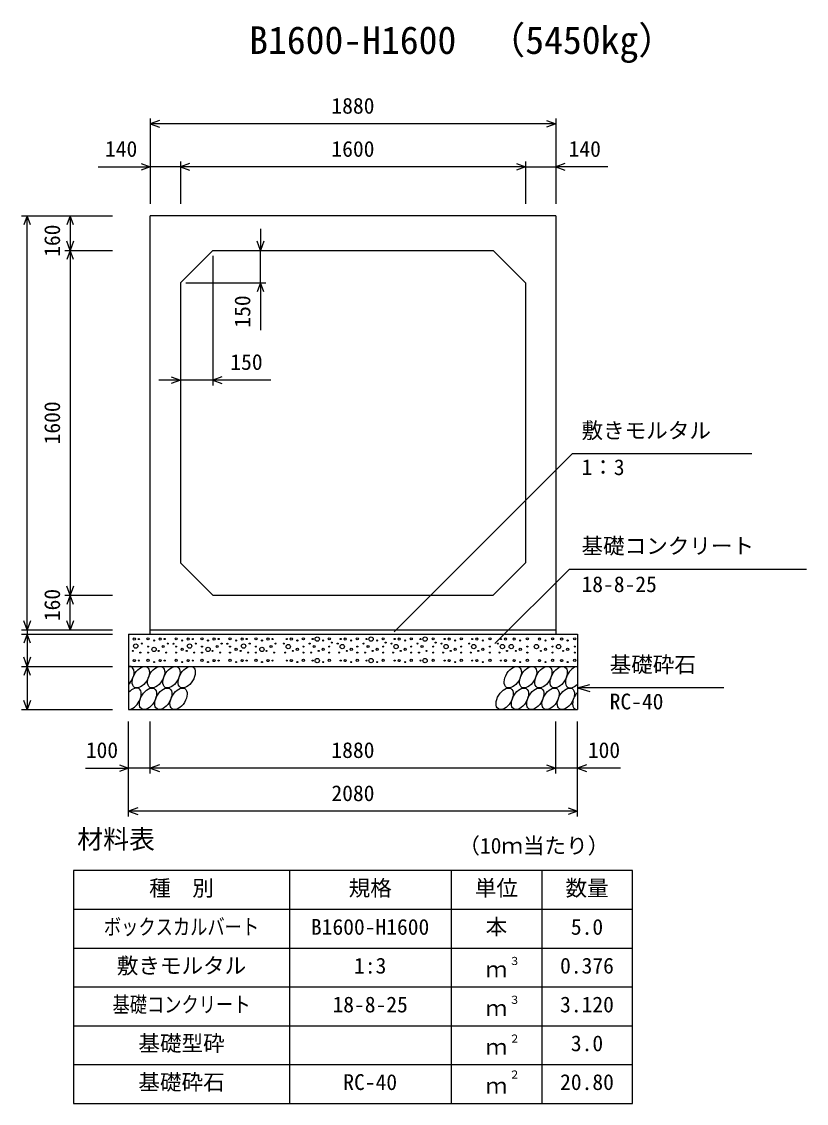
# Model space of a CAD drawing. Units: millimetres, scale not verified. Extents: x -50400 to 50400, y -17820 to 17820.
# Drawn here: x 27724 to 31362, y -10395 to -5377 of the extents above; entities that cross this region are included whole.
import ezdxf
from ezdxf.enums import TextEntityAlignment as Align

# ---------------------------------------------------------------- set-up
doc = ezdxf.new("R2010")
doc.units = ezdxf.units.MM
doc.header["$LTSCALE"] = 60
for name, color, linetype, lineweight in [('0-0_DIM', 7, 'Continuous', 25), ('0-2_HATCH', 6, 'Continuous', 25), ('0-3_HYO', 3, 'Continuous', 25), ('0-4_HYO2', 4, 'Continuous', 25), ('0-5_OUTLINE', 3, 'Continuous', 25), ('0-7_TXT', 7, 'Continuous', 25)]:
    doc.layers.add(name, color=color, linetype=linetype, lineweight=lineweight)
doc.styles.add('ＭＳ ゴシック', font='')
doc.styles.get('ＭＳ ゴシック').set_extended_font_data('MS Gothic')

msp = doc.modelspace()

# ---------------------------------------------------------------- linework, layer by layer
at = {"layer": '0-0_DIM'}
for p, q in [((28319.98, -5826.22), (28319.98, -6223.11)), ((30199.98, -5851.22), (28319.98, -5851.22)), ((30199.98, -5826.22), (30199.98, -6223.11)), ((28079.24, -6051.22), (28319.98, -6051.22)), ((28459.98, -6051.22), (28319.98, -6051.22)), ((28459.98, -6026.22), (28459.98, -6223.11)), ((30059.98, -6051.22), (28459.98, -6051.22)), ((30059.98, -6026.22), (30059.98, -6223.11)), ((30059.98, -6051.22), (30199.98, -6051.22)), ((30440.73, -6051.22), (30199.98, -6051.22)), ((27723.88, -6278.11), (28144.98, -6278.11)), ((27748.88, -8198.11), (27748.88, -6278.11)), ((27948.88, -6278.11), (27948.88, -6438.11)), ((28830.84, -6338.11), (28830.84, -6438.11)), ((27923.88, -6438.11), (28144.98, -6438.11)), ((27948.88, -6438.11), (27948.88, -8038.11)), ((28609.98, -6463.11), (28609.98, -7064.68)), ((28830.84, -6588.11), (28830.84, -6438.11)), ((28484.98, -6588.11), (28855.84, -6588.11)), ((28830.84, -6588.11), (28830.84, -6808.99)), ((28459.98, -7039.68), (28359.98, -7039.68)), ((28609.98, -7039.68), (28459.98, -7039.68)), ((28879.45, -7039.68), (28609.98, -7039.68)), ((29451.17, -8207.69), (30276.48, -7382.38)), ((31108.89, -7382.38), (30276.48, -7382.38)), ((29918.01, -8261.84), (30262.07, -7917.78)), ((31361.62, -7917.78), (30262.07, -7917.78)), ((27923.88, -8038.11), (28144.98, -8038.11)), ((27948.88, -8198.11), (27948.88, -8038.11)), ((27723.88, -8198.11), (28144.98, -8198.11)), ((27723.88, -8218.11), (28144.98, -8218.11)), ((27748.88, -8198.11), (27748.88, -8218.11)), ((27748.88, -8218.11), (27748.88, -8368.11)), ((27723.88, -8368.11), (28144.98, -8368.11)), ((27748.88, -8368.11), (27748.88, -8568.11)), ((30299.98, -8468.11), (30357.94, -8452.58)), ((30979.79, -8468.11), (30299.98, -8468.11)), ((30299.98, -8468.11), (30357.94, -8483.64)), ((27723.88, -8568.11), (28144.98, -8568.11)), ((28219.98, -9064.72), (28219.98, -8623.11)), ((28319.98, -8864.72), (28319.98, -8623.11)), ((30199.98, -8864.72), (30199.98, -8623.11)), ((30199.98, -8864.72), (30199.98, -8623.11)), ((30299.98, -9064.72), (30299.98, -8623.11)), ((28020.44, -8839.72), (28219.98, -8839.72)), ((28319.98, -8839.72), (28219.98, -8839.72)), ((30199.98, -8839.72), (28319.98, -8839.72)), ((30299.98, -8839.72), (30199.98, -8839.72)), ((30499.53, -8839.72), (30299.98, -8839.72)), ((30299.98, -9039.72), (28219.98, -9039.72))]:
    msp.add_line(p, q, dxfattribs=at)
for points in [[(28362.27, -5835.83), (28319.98, -5851.22), (28362.27, -5866.61)], [(30157.7, -5835.83), (30199.98, -5851.22), (30157.7, -5866.61)], [(28277.7, -6035.83), (28319.98, -6051.22), (28277.7, -6066.61)], [(28502.27, -6035.83), (28459.98, -6051.22), (28502.27, -6066.61)], [(30017.7, -6035.83), (30059.98, -6051.22), (30017.7, -6066.61)], [(30242.27, -6035.83), (30199.98, -6051.22), (30242.27, -6066.61)], [(27764.27, -6320.4), (27748.88, -6278.11), (27733.49, -6320.4)], [(27964.27, -6320.4), (27948.88, -6278.11), (27933.49, -6320.4)], [(27964.27, -6395.83), (27948.88, -6438.11), (27933.49, -6395.83)], [(28846.23, -6395.83), (28830.84, -6438.11), (28815.44, -6395.83)], [(27964.27, -6480.4), (27948.88, -6438.11), (27933.49, -6480.4)], [(28846.23, -6630.4), (28830.84, -6588.11), (28815.44, -6630.4)], [(28417.7, -7024.29), (28459.98, -7039.68), (28417.7, -7055.07)], [(28652.27, -7024.29), (28609.98, -7039.68), (28652.27, -7055.07)], [(27964.27, -7995.83), (27948.88, -8038.11), (27933.49, -7995.83)], [(27964.27, -8080.4), (27948.88, -8038.11), (27933.49, -8080.4)], [(27764.27, -8155.83), (27748.88, -8198.11), (27733.49, -8155.83)], [(27964.27, -8155.83), (27948.88, -8198.11), (27933.49, -8155.83)], [(27764.27, -8260.4), (27748.88, -8218.11), (27733.49, -8260.4)], [(27764.27, -8325.83), (27748.88, -8368.11), (27733.49, -8325.83)], [(27764.27, -8410.4), (27748.88, -8368.11), (27733.49, -8410.4)], [(27764.27, -8525.83), (27748.88, -8568.11), (27733.49, -8525.83)], [(28177.7, -8824.33), (28219.98, -8839.72), (28177.7, -8855.12)], [(28362.27, -8824.33), (28319.98, -8839.72), (28362.27, -8855.12)], [(30157.7, -8824.33), (30199.98, -8839.72), (30157.7, -8855.12)], [(30342.27, -8824.33), (30299.98, -8839.72), (30342.27, -8855.12)], [(28262.27, -9024.33), (28219.98, -9039.72), (28262.27, -9055.12)], [(30257.7, -9024.33), (30299.98, -9039.72), (30257.7, -9055.12)]]:
    msp.add_lwpolyline(points, dxfattribs=at)
at = {"layer": '0-2_HATCH'}
for centre, radius in [((28246.02, -8240.93), 5), ((28252.56, -8273.95), 10), ((28267.05, -8240.93), 2.5), ((28281.07, -8261.95), 2.5), ((28309.95, -8240.06), 5), ((28309.95, -8275.95), 2.5), ((28337.99, -8247.94), 2.5), ((28366.02, -8240.93), 5), ((28380.04, -8275.95), 5), ((28387.05, -8240.93), 2.5), ((28401.07, -8261.95), 2.5), ((28427.53, -8262.85), 2.5), ((28439.95, -8240.06), 5), ((28439.95, -8275.95), 2.5), ((28467.99, -8247.94), 2.5), ((28496.02, -8240.93), 5), ((28502.56, -8273.95), 10), ((28517.05, -8240.93), 2.5), ((28531.07, -8261.95), 2.5), ((28559.95, -8240.06), 5), ((28559.95, -8275.95), 2.5), ((28587.99, -8247.94), 2.5), ((28616.02, -8240.93), 5), ((28630.04, -8275.95), 5), ((28637.05, -8240.93), 2.5), ((28651.07, -8261.95), 2.5), ((28677.53, -8262.85), 2.5), ((28689.95, -8240.06), 5), ((28689.95, -8275.95), 2.5), ((28717.99, -8247.94), 2.5), ((28746.02, -8240.93), 5), ((28752.56, -8273.95), 10), ((28767.05, -8240.93), 2.5), ((28781.07, -8261.95), 2.5), ((28809.95, -8240.06), 5), ((28809.95, -8275.95), 2.5), ((28837.99, -8247.94), 2.5), ((28866.02, -8240.93), 5), ((28880.04, -8275.95), 5), ((28887.05, -8240.93), 2.5), ((28901.07, -8261.95), 2.5), ((28938.89, -8261.95), 2.5), ((28959.92, -8275.95), 10), ((28952.91, -8240.93), 2.5), ((28973.94, -8240.93), 5), ((29001.98, -8247.94), 2.5), ((29030.01, -8240.06), 5), ((29030.01, -8275.95), 2.5), ((29058.89, -8261.95), 2.5), ((29072.91, -8240.93), 2.5), ((29079.92, -8275.95), 5), ((29093.94, -8240.93), 10), ((29121.98, -8247.94), 2.5), ((29150.01, -8240.06), 5), ((29150.01, -8275.95), 2.5), ((29161.35, -8257.63), 2.5), ((29188.89, -8261.95), 2.5), ((29209.92, -8275.95), 10), ((29202.91, -8240.93), 2.5), ((29223.94, -8240.93), 5), ((29251.98, -8247.94), 2.5), ((29280.01, -8240.06), 5), ((29280.01, -8275.95), 2.5), ((29308.89, -8261.95), 2.5), ((29322.91, -8240.93), 2.5), ((29329.92, -8275.95), 5), ((29343.94, -8240.93), 10), ((29371.98, -8247.94), 2.5), ((29400.01, -8240.06), 5), ((29400.01, -8275.95), 2.5), ((29411.35, -8257.63), 2.5), ((29438.89, -8261.95), 2.5), ((29459.92, -8275.95), 10), ((29452.91, -8240.93), 2.5), ((29473.94, -8240.93), 5), ((29501.98, -8247.94), 2.5), ((29530.01, -8240.06), 5), ((29530.01, -8275.95), 2.5), ((29558.89, -8261.95), 2.5), ((29572.91, -8240.93), 2.5), ((29579.92, -8275.95), 5), ((29593.94, -8240.93), 10), ((29631.84, -8240.06), 5), ((29631.84, -8275.95), 2.5), ((29643.18, -8257.63), 2.5), ((29670.71, -8261.95), 2.5), ((29691.74, -8275.95), 10), ((29684.73, -8240.93), 2.5), ((29705.76, -8240.93), 5), ((29733.8, -8247.94), 2.5), ((29761.84, -8240.06), 5), ((29761.84, -8275.95), 2.5), ((29798.78, -8261.95), 2.5), ((29819.81, -8275.95), 10), ((29812.79, -8240.93), 2.5), ((29833.83, -8240.93), 5), ((29861.86, -8247.94), 2.5), ((29894.77, -8240.06), 5), ((29894.77, -8275.95), 2.5), ((29931.7, -8261.95), 2.5), ((29952.73, -8275.95), 10), ((29945.72, -8240.93), 2.5), ((29966.75, -8240.93), 5), ((29993.4, -8275.95), 10), ((30007.42, -8240.93), 5), ((30035.46, -8247.94), 2.5), ((30068.36, -8240.06), 5), ((30068.36, -8275.95), 2.5), ((30110.25, -8275.95), 10), ((30124.27, -8240.93), 5), ((30152.3, -8247.94), 2.5), ((30185.2, -8240.06), 5), ((30185.2, -8275.95), 2.5), ((30212.94, -8275.95), 10), ((30226.96, -8240.93), 5), ((30255, -8247.94), 2.5), ((30287.9, -8240.06), 5), ((30287.9, -8275.95), 2.5), ((28239.01, -8296.09), 2.5), ((28274.06, -8303.96), 2.5), ((28309.95, -8303.96), 2.5), ((28337.99, -8289.08), 10), ((28359.01, -8296.09), 2.5), ((28394.06, -8303.96), 2.5), ((28439.95, -8303.96), 2.5), ((28467.99, -8289.08), 5), ((28489.01, -8296.09), 2.5), ((28524.06, -8303.96), 2.5), ((28559.95, -8303.96), 2.5), ((28587.99, -8289.08), 10), ((28609.01, -8296.09), 2.5), ((28644.06, -8303.96), 2.5), ((28689.95, -8303.96), 2.5), ((28717.99, -8289.08), 5), ((28739.01, -8296.09), 2.5), ((28774.06, -8303.96), 2.5), ((28809.95, -8303.96), 2.5), ((28837.99, -8289.08), 10), ((28859.01, -8296.09), 2.5), ((28894.06, -8303.96), 2.5), ((28945.9, -8303.96), 2.5), ((28980.95, -8296.09), 2.5), ((29001.98, -8289.08), 5), ((29030.01, -8303.96), 2.5), ((29065.9, -8303.96), 2.5), ((29100.95, -8296.09), 2.5), ((29121.98, -8289.08), 5), ((29150.01, -8303.96), 2.5), ((29195.9, -8303.96), 2.5), ((29230.95, -8296.09), 2.5), ((29251.98, -8289.08), 5), ((29280.01, -8303.96), 2.5), ((29315.9, -8303.96), 2.5), ((29350.95, -8296.09), 2.5), ((29371.98, -8289.08), 5), ((29400.01, -8303.96), 2.5), ((29445.9, -8303.96), 2.5), ((29480.95, -8296.09), 2.5), ((29501.98, -8289.08), 5), ((29530.01, -8303.96), 2.5), ((29565.9, -8303.96), 2.5), ((29600.95, -8296.09), 2.5), ((29631.84, -8303.96), 2.5), ((29677.72, -8303.96), 2.5), ((29712.77, -8296.09), 2.5), ((29733.8, -8289.08), 5), ((29761.84, -8303.96), 2.5), ((29805.79, -8303.96), 2.5), ((29840.83, -8296.09), 2.5), ((29861.86, -8289.08), 5), ((29894.77, -8303.96), 2.5), ((29938.71, -8303.96), 2.5), ((29973.76, -8296.09), 2.5), ((30014.43, -8296.09), 2.5), ((30035.46, -8289.08), 5), ((30068.36, -8303.96), 2.5), ((30131.27, -8296.09), 2.5), ((30152.3, -8289.08), 5), ((30185.2, -8303.96), 2.5), ((30233.97, -8296.09), 2.5), ((30255, -8289.08), 5), ((30287.9, -8303.96), 2.5), ((28246.02, -8340.93), 5), ((28267.05, -8340.93), 2.5), ((28309.95, -8340.06), 5), ((28337.99, -8347.94), 2.5), ((28366.02, -8340.93), 5), ((28387.05, -8340.93), 2.5), ((28439.95, -8340.06), 5), ((28467.99, -8347.94), 2.5), ((28496.02, -8340.93), 5), ((28517.05, -8340.93), 2.5), ((28559.95, -8340.06), 5), ((28587.99, -8347.94), 2.5), ((28616.02, -8340.93), 5), ((28637.05, -8340.93), 2.5), ((28689.95, -8340.06), 5), ((28717.99, -8347.94), 2.5), ((28746.02, -8340.93), 5), ((28767.05, -8340.93), 2.5), ((28809.95, -8340.06), 5), ((28837.99, -8347.94), 2.5), ((28866.02, -8340.93), 5), ((28887.05, -8340.93), 2.5), ((28952.91, -8340.93), 2.5), ((28973.94, -8340.93), 5), ((29001.98, -8347.94), 2.5), ((29030.01, -8340.06), 5), ((29072.91, -8340.93), 2.5), ((29093.94, -8340.93), 10), ((29121.98, -8347.94), 2.5), ((29150.01, -8340.06), 5), ((29202.91, -8340.93), 2.5), ((29223.94, -8340.93), 5), ((29251.98, -8347.94), 2.5), ((29280.01, -8340.06), 5), ((29322.91, -8340.93), 2.5), ((29343.94, -8340.93), 10), ((29371.98, -8347.94), 2.5), ((29400.01, -8340.06), 5), ((29452.91, -8340.93), 2.5), ((29473.94, -8340.93), 5), ((29501.98, -8347.94), 2.5), ((29530.01, -8340.06), 5), ((29572.91, -8340.93), 2.5), ((29593.94, -8340.93), 10), ((29631.84, -8340.06), 5), ((29684.73, -8340.93), 2.5), ((29705.76, -8340.93), 5), ((29733.8, -8347.94), 2.5), ((29761.84, -8340.06), 5), ((29812.79, -8340.93), 2.5), ((29833.83, -8340.93), 5), ((29861.86, -8347.94), 2.5), ((29894.77, -8340.06), 5), ((29945.72, -8340.93), 2.5), ((29966.75, -8340.93), 5), ((30007.42, -8340.93), 5), ((30035.46, -8347.94), 2.5), ((30068.36, -8340.06), 5), ((30124.27, -8340.93), 5), ((30152.3, -8347.94), 2.5), ((30185.2, -8340.06), 5), ((30226.96, -8340.93), 5), ((30255, -8347.94), 2.5), ((30287.9, -8340.06), 5)]:
    msp.add_circle(centre, radius, dxfattribs=at)
for centre, start_param, end_param in [((28205.33, -8418.12), 4.3355439, 6.7245934), ((30284.54, -8418.12), 0.4199491, 4.357003), ((28238.58, -8518.11), 3.4740877, 7.5860497), ((30317.79, -8518.11), 1.2805297, 3.4964223)]:
    msp.add_ellipse(centre, major_axis=(29.09, 47.08), ratio=0.5792, start_param=start_param, end_param=end_param, dxfattribs=at)
for centre in [(28276.29, -8418.12), (28347.24, -8418.12), (28418.2, -8418.12), (28489.15, -8418.12), (30000.71, -8418.12), (30071.67, -8418.12), (30142.63, -8418.12), (30213.58, -8418.12), (28309.53, -8518.11), (28380.49, -8518.11), (28451.45, -8518.11), (29963.01, -8518.11), (30033.96, -8518.11), (30104.92, -8518.11), (30175.87, -8518.11), (30246.83, -8518.11)]:
    msp.add_ellipse(centre, major_axis=(29.09, 47.08), ratio=0.5792, dxfattribs=at)
at = {"layer": '0-3_HYO'}
for p, q in [((28964.98, -9314.72), (28964.98, -10394.72)), ((29714.98, -9314.72), (29714.98, -10394.72)), ((30134.98, -9314.72), (30134.98, -10394.72)), ((27964.98, -9494.72), (30554.98, -9494.72))]:
    msp.add_line(p, q, dxfattribs=at)
msp.add_lwpolyline([(27964.98, -10394.72), (30554.98, -10394.72), (30554.98, -9314.72), (27964.98, -9314.72)], close=True, dxfattribs=at)
at = {"layer": '0-4_HYO2'}
for p, q in [((27964.98, -9674.72), (30554.98, -9674.72)), ((27964.98, -9854.72), (30554.98, -9854.72)), ((27964.98, -10034.72), (30554.98, -10034.72)), ((27964.98, -10214.72), (30554.98, -10214.72))]:
    msp.add_line(p, q, dxfattribs=at)
at = {"layer": '0-5_OUTLINE'}
for p, q in [((28319.98, -8218.11), (28319.98, -6278.11)), ((30199.98, -6278.11), (28319.98, -6278.11)), ((30199.98, -6278.11), (30199.98, -8218.11)), ((28459.98, -6588.11), (28459.98, -7888.11)), ((30059.98, -7888.11), (29909.98, -8038.11)), ((28219.98, -8218.11), (28219.98, -8568.11)), ((28219.98, -8218.11), (30299.98, -8218.11)), ((28319.98, -8198.11), (30199.98, -8198.11)), ((30299.98, -8218.11), (30299.98, -8568.11)), ((28219.98, -8368.11), (30299.98, -8368.11)), ((28219.98, -8568.11), (30299.98, -8568.11))]:
    msp.add_line(p, q, dxfattribs=at)
for points in [[(28459.98, -6588.11), (28609.98, -6438.11), (29909.98, -6438.11)], [(29909.98, -6438.11), (30059.98, -6588.11), (30059.98, -7888.11)], [(28459.98, -7888.11), (28609.98, -8038.11), (29909.98, -8038.11)]]:
    msp.add_lwpolyline(points, dxfattribs=at)

# ---------------------------------------------------------------- texts
at = {"layer": '0-0_DIM', "style": 'ＭＳ ゴシック'}
for s, p in [('1880', (29159.98, -5826.22)), ('140', (28110.34, -6026.22)), ('1600', (29159.98, -6026.22)), ('140', (30259.62, -6026.22)), ('150', (28691.39, -7014.68)), ('敷きモルタル', (30319.33, -7332.38)), ('1：3', (30319.33, -7502.5)), ('基礎コンクリート', (30319.33, -7867.78)), ('18-8-25', (30319.33, -8045.41)), ('基礎砕石', (30449.72, -8418.11)), ('RC-40', (30449.72, -8589.49)), ('100', (28021.34, -8814.72)), ('1880', (29159.98, -8814.72)), ('100', (30348.62, -8814.72)), ('2080', (29159.98, -9014.72))]:
    msp.add_text(s, height=73.31, dxfattribs=at).set_placement(p, align=Align.BOTTOM_LEFT)
for s, p in [('160', (27923.88, -6468.11)), ('150', (28805.84, -6796.61)), ('1600', (27923.88, -7338.11)), ('160', (27923.88, -8158.11))]:
    msp.add_text(s, height=73.31, rotation=90, dxfattribs=at).set_placement(p, align=Align.BOTTOM_LEFT)
at = {"layer": '0-7_TXT', "style": 'ＭＳ ゴシック'}
for s, height, p in [('B1600-H1600', 128.3, (28778.73, -5565.61)), ('（5450kg）', 128.3, (29883.57, -5565.61)), ('材料表', 87.98, (27981.65, -9239.72)), ('（10ｍ当たり）', 73.31, (29748.31, -9258.06)), ('種\u3000別', 73.31, (28314.98, -9454.72)), ('規格', 73.31, (29239.98, -9454.72)), ('単位', 73.31, (29824.98, -9454.72)), ('数量', 73.31, (30244.98, -9454.72)), ('本', 73.31, (29874.98, -9634.72)), ('B1600-H1600', 73.31, (29064.98, -9634.72)), ('5.0', 73.31, (30269.98, -9634.72)), ('敷きモルタル', 73.31, (28164.98, -9814.72)), ('1:3', 73.31, (29264.98, -9814.72)), ('３', 36.66, (29984.22, -9764.11)), ('0.376', 73.31, (30219.98, -9814.72)), ('ｍ', 73.31, (29874.98, -9831.39)), ('18-8-25', 73.31, (29164.98, -9994.72)), ('ｍ', 73.31, (29874.98, -10011.39)), ('３', 36.66, (29984.22, -9944.11)), ('3.120', 73.31, (30219.98, -9994.72)), ('基礎型砕', 73.31, (28264.98, -10174.72)), ('２', 36.66, (29984.22, -10124.11)), ('3.0', 73.31, (30269.98, -10174.72)), ('ｍ', 73.31, (29874.98, -10191.39)), ('基礎砕石', 73.31, (28264.98, -10354.72)), ('RC-40', 73.31, (29214.98, -10354.72)), ('２', 36.66, (29984.22, -10290.78)), ('20.80', 73.31, (30219.98, -10354.72)), ('ｍ', 73.31, (29874.98, -10371.39))]:
    msp.add_text(s, height=height, dxfattribs=at).set_placement(p, align=Align.BOTTOM_LEFT)
at = {"layer": '0-7_TXT', "style": 'ＭＳ ゴシック', "width": 0.8}
for s, p in [('ボックスカルバート', (28104.98, -9634.72)), ('基礎コンクリート', (28144.98, -9994.72))]:
    msp.add_text(s, height=73.31, dxfattribs=at).set_placement(p, align=Align.BOTTOM_LEFT)

doc.saveas('drawing.dxf')
